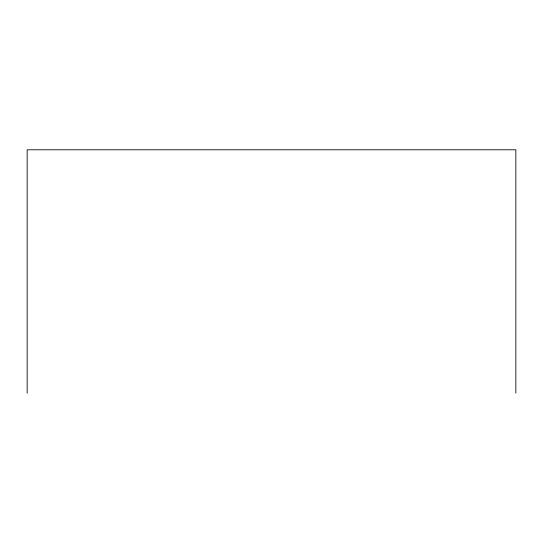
<?xml version="1.0" encoding="UTF-8"?>
<svg xmlns="http://www.w3.org/2000/svg" width="543" height="543" viewBox="0 0 543 543"><rect width="100%" height="100%" fill="white"/><g stroke="black" fill="none" stroke-linecap="round" stroke-linejoin="round"><path stroke-width="0.81" d="M515.85 393.2L515.85 149.8L27.15 149.8L27.15 393.2"/></g></svg>
